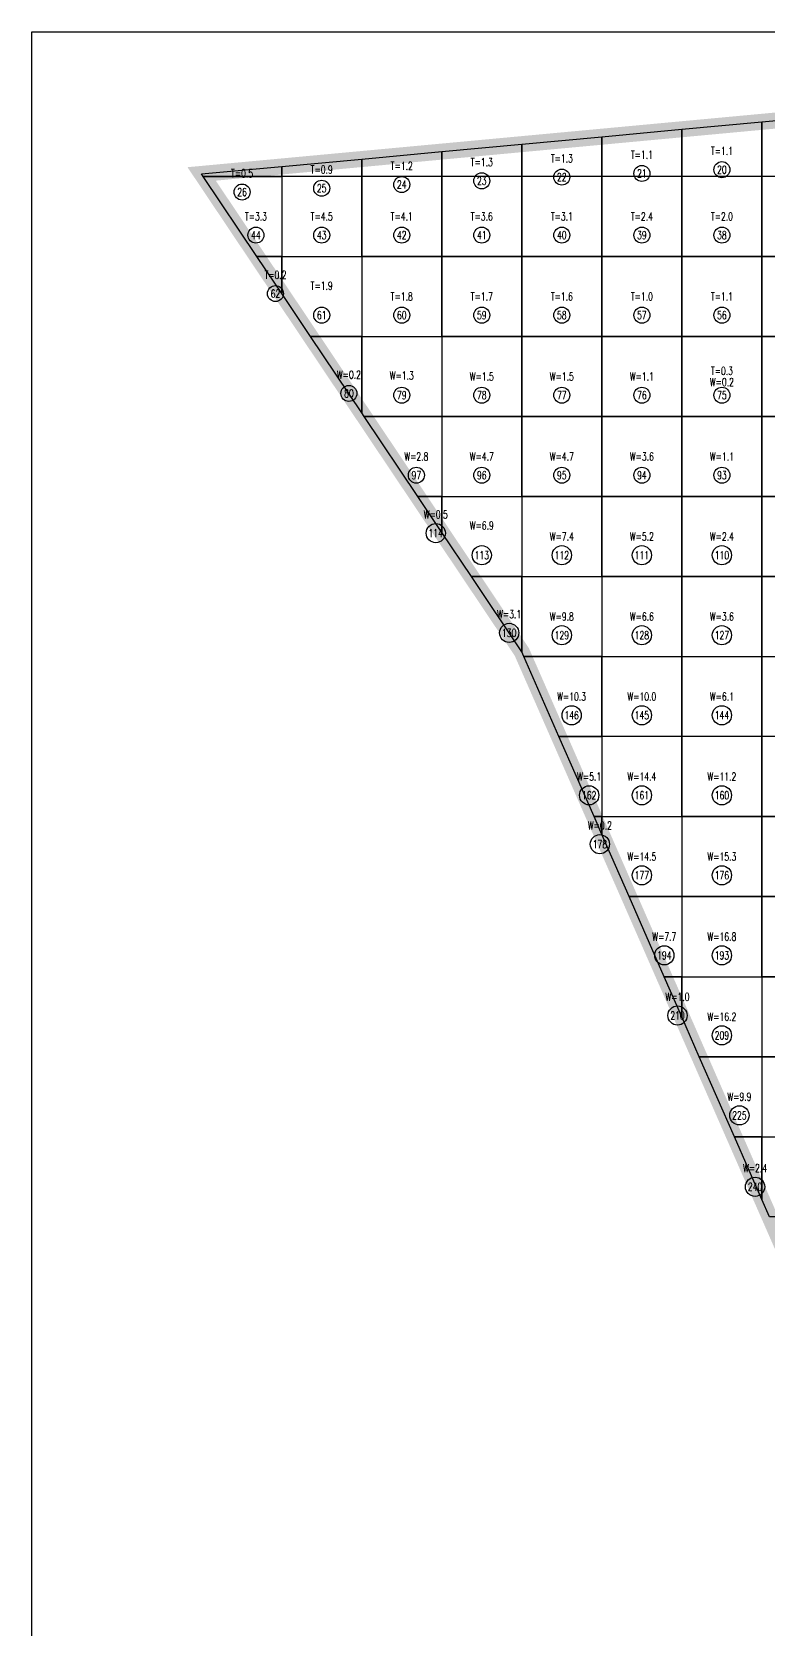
# Model space of a CAD drawing. Extents: x 4283 to 40403, y 1134 to 1764.
# Drawn here: x 12343.5 to 12389.4, y 1574.3 to 1674.1 of the extents above; entities that cross this region are included whole.
import ezdxf
from ezdxf.enums import TextEntityAlignment as Align

# ---------------------------------------------------------------- set-up
doc = ezdxf.new("R2010")
doc.units = 0
for name, color, linetype in [('tdz_13-4方格网', 2, 'Continuous'), ('tdz_13-4方格网计算', 7, 'Continuous'), ('tdz_土方计算图', 7, 'Continuous'), ('tdz_格田', 6, 'Continuous')]:
    doc.layers.add(name, color=color, linetype=linetype)
doc.styles.add('GLandNum', font='txt_____.ttf', dxfattribs={"width": 0.7, "height": 0.5})

msp = doc.modelspace()

# ---------------------------------------------------------------- linework, layer by layer
at = {"layer": 'tdz_13-4方格网', "linetype": 'Continuous'}
for points in [[(12394.059, 1668.942, 3393.883), (12394.059, 1665.063, 3393.876), (12389.059, 1665.063, 3393.94), (12389.059, 1668.477, 3393.936)], [(12379.059, 1667.547, 3394.014), (12379.059, 1665.063, 3394.017), (12374.059, 1665.063, 3394.034), (12374.059, 1667.082, 3394.032)], [(12384.059, 1668.012, 3393.988), (12384.059, 1665.063, 3393.999), (12379.059, 1665.063, 3394.017), (12379.059, 1667.547, 3394.014)], [(12389.059, 1668.477, 3393.936), (12389.059, 1665.063, 3393.94), (12384.059, 1665.063, 3393.999), (12384.059, 1668.012, 3393.988)], [(12369.059, 1666.616, 3394.05), (12369.059, 1665.063, 3394.052), (12364.059, 1665.063, 3394.069), (12364.059, 1666.151, 3394.068)], [(12374.059, 1667.082, 3394.032), (12374.059, 1665.063, 3394.034), (12369.059, 1665.063, 3394.052), (12369.059, 1666.616, 3394.05)], [(12359.059, 1665.686, 3394.086), (12359.059, 1665.063, 3394.086), (12354.165, 1665.063, 3394.107), (12354.059, 1665.221, 3394.104)], [(12364.059, 1666.151, 3394.068), (12364.059, 1665.063, 3394.069), (12359.059, 1665.063, 3394.086), (12359.059, 1665.686, 3394.086)], [(12354.165, 1665.063, 3394.107), (12359.059, 1665.063, 3394.086), (12359.059, 1660.063, 3394.209), (12357.514, 1660.063, 3394.224)], [(12359.059, 1665.063, 3394.086), (12359.059, 1660.063, 3394.209), (12364.059, 1660.063, 3394.161), (12364.059, 1665.063, 3394.069)], [(12364.059, 1665.063, 3394.069), (12364.059, 1660.063, 3394.161), (12369.059, 1660.063, 3394.112), (12369.059, 1665.063, 3394.052)], [(12369.059, 1665.063, 3394.052), (12369.059, 1660.063, 3394.112), (12374.059, 1660.063, 3394.064), (12374.059, 1665.063, 3394.034)], [(12374.059, 1665.063, 3394.034), (12374.059, 1660.063, 3394.064), (12379.059, 1660.063, 3394.026), (12379.059, 1665.063, 3394.017)], [(12379.059, 1665.063, 3394.017), (12379.059, 1660.063, 3394.026), (12384.059, 1660.063, 3394.008), (12384.059, 1665.063, 3393.999)], [(12384.059, 1665.063, 3393.999), (12384.059, 1660.063, 3394.008), (12389.059, 1660.063, 3393.97), (12389.059, 1665.063, 3393.94)], [(12389.059, 1665.063, 3393.94), (12389.059, 1660.063, 3393.97), (12394.059, 1660.063, 3393.911), (12394.059, 1665.063, 3393.876)], [(12357.514, 1660.063, 3394.224), (12359.059, 1660.063, 3394.209), (12359.059, 1657.755, 3394.278)], [(12359.059, 1657.755, 3394.278), (12359.059, 1660.063, 3394.209), (12364.059, 1660.063, 3394.161), (12364.059, 1655.063, 3394.31), (12360.862, 1655.063, 3394.341)], [(12364.059, 1660.063, 3394.161), (12364.059, 1655.063, 3394.31), (12369.059, 1655.063, 3394.262), (12369.059, 1660.063, 3394.112)], [(12369.059, 1660.063, 3394.112), (12369.059, 1655.063, 3394.262), (12374.059, 1655.063, 3394.213), (12374.059, 1660.063, 3394.064)], [(12374.059, 1660.063, 3394.064), (12374.059, 1655.063, 3394.213), (12379.059, 1655.063, 3394.165), (12379.059, 1660.063, 3394.026)], [(12379.059, 1660.063, 3394.026), (12379.059, 1655.063, 3394.165), (12384.059, 1655.063, 3394.117), (12384.059, 1660.063, 3394.008)], [(12384.059, 1660.063, 3394.008), (12384.059, 1655.063, 3394.117), (12389.059, 1655.063, 3394), (12389.059, 1660.063, 3393.97)], [(12389.059, 1660.063, 3393.97), (12389.059, 1655.063, 3394), (12394.059, 1655.063, 3393.911), (12394.059, 1660.063, 3393.911)], [(12360.862, 1655.063, 3394.341), (12364.059, 1655.063, 3394.31), (12364.059, 1650.289, 3394.452)], [(12364.059, 1650.289, 3394.452), (12364.059, 1655.063, 3394.31), (12369.059, 1655.063, 3394.262), (12369.059, 1650.063, 3394.411), (12364.211, 1650.063, 3394.457)], [(12369.059, 1655.063, 3394.262), (12369.059, 1650.063, 3394.411), (12374.059, 1650.063, 3394.362), (12374.059, 1655.063, 3394.213)], [(12374.059, 1655.063, 3394.213), (12374.059, 1650.063, 3394.362), (12379.059, 1650.063, 3394.314), (12379.059, 1655.063, 3394.165)], [(12379.059, 1655.063, 3394.165), (12379.059, 1650.063, 3394.314), (12384.059, 1650.063, 3394.225), (12384.059, 1655.063, 3394.117)], [(12384.059, 1655.063, 3394.117), (12384.059, 1650.063, 3394.225), (12389.059, 1650.063, 3394.068), (12389.059, 1655.063, 3394)], [(12389.059, 1655.063, 3394), (12389.059, 1650.063, 3394.068), (12394.059, 1650.063, 3393.978), (12394.059, 1655.063, 3393.911)], [(12364.211, 1650.063, 3394.457), (12369.059, 1650.063, 3394.411), (12369.059, 1645.063, 3394.56), (12367.559, 1645.063, 3394.574)], [(12369.059, 1650.063, 3394.411), (12369.059, 1645.063, 3394.56), (12374.059, 1645.063, 3394.511), (12374.059, 1650.063, 3394.362)], [(12374.059, 1650.063, 3394.362), (12374.059, 1645.063, 3394.511), (12379.059, 1645.063, 3394.463), (12379.059, 1650.063, 3394.314)], [(12379.059, 1650.063, 3394.314), (12379.059, 1645.063, 3394.463), (12384.059, 1645.063, 3394.268), (12384.059, 1650.063, 3394.225)], [(12384.059, 1650.063, 3394.225), (12384.059, 1645.063, 3394.268), (12389.059, 1645.063, 3394.136), (12389.059, 1650.063, 3394.068)], [(12389.059, 1650.063, 3394.068), (12389.059, 1645.063, 3394.136), (12394.059, 1645.063, 3394.009), (12394.059, 1650.063, 3393.978)], [(12367.559, 1645.063, 3394.574), (12369.059, 1645.063, 3394.56), (12369.059, 1642.823, 3394.627)], [(12369.059, 1642.823, 3394.627), (12369.059, 1645.063, 3394.56), (12374.059, 1645.063, 3394.511), (12374.059, 1640.063, 3394.66), (12370.908, 1640.063, 3394.691)], [(12374.059, 1645.063, 3394.511), (12374.059, 1640.063, 3394.66), (12379.059, 1640.063, 3394.535), (12379.059, 1645.063, 3394.463)], [(12379.059, 1645.063, 3394.463), (12379.059, 1640.063, 3394.535), (12384.059, 1640.063, 3394.337), (12384.059, 1645.063, 3394.268)], [(12384.059, 1645.063, 3394.268), (12384.059, 1640.063, 3394.337), (12389.059, 1640.063, 3394.209), (12389.059, 1645.063, 3394.136)], [(12389.059, 1645.063, 3394.136), (12389.059, 1640.063, 3394.209), (12394.059, 1640.063, 3394.082), (12394.059, 1645.063, 3394.009)], [(12370.908, 1640.063, 3394.691), (12374.059, 1640.063, 3394.66), (12374.059, 1635.355, 3394.801), (12374.057, 1635.36, 3394.801)], [(12374.059, 1635.355, 3394.801), (12374.059, 1640.063, 3394.66), (12379.059, 1640.063, 3394.535), (12379.059, 1635.063, 3394.641), (12374.187, 1635.063, 3394.806)], [(12379.059, 1640.063, 3394.535), (12379.059, 1635.063, 3394.641), (12384.059, 1635.063, 3394.405), (12384.059, 1640.063, 3394.337)], [(12384.059, 1640.063, 3394.337), (12384.059, 1635.063, 3394.405), (12389.059, 1635.063, 3394.277), (12389.059, 1640.063, 3394.209)], [(12389.059, 1640.063, 3394.209), (12389.059, 1635.063, 3394.277), (12394.059, 1635.063, 3394.155), (12394.059, 1640.063, 3394.082)], [(12374.187, 1635.063, 3394.806), (12379.059, 1635.063, 3394.641), (12379.059, 1630.063, 3394.918), (12376.38, 1630.063, 3394.893)], [(12379.059, 1630.063, 3394.918), (12379.059, 1635.063, 3394.641), (12384.059, 1635.063, 3394.405), (12384.059, 1630.063, 3394.58)], [(12384.059, 1630.063, 3394.58), (12384.059, 1635.063, 3394.405), (12389.059, 1635.063, 3394.277), (12389.059, 1630.063, 3394.462)], [(12389.059, 1630.063, 3394.462), (12389.059, 1635.063, 3394.277), (12394.059, 1635.063, 3394.155), (12394.059, 1630.063, 3394.328)], [(12376.38, 1630.063, 3394.893), (12379.059, 1630.063, 3394.918), (12379.059, 1625.063, 3394.985), (12378.572, 1625.063, 3394.981)], [(12379.059, 1630.063, 3394.918), (12379.059, 1625.063, 3394.985), (12384.059, 1625.063, 3394.843), (12384.059, 1630.063, 3394.58)], [(12384.059, 1630.063, 3394.58), (12384.059, 1625.063, 3394.843), (12389.059, 1625.063, 3394.73), (12389.059, 1630.063, 3394.462)], [(12389.059, 1630.063, 3394.462), (12389.059, 1625.063, 3394.73), (12394.059, 1625.063, 3394.617), (12394.059, 1630.063, 3394.328)], [(12378.572, 1625.063, 3394.981), (12379.059, 1625.063, 3394.985), (12379.059, 1623.95, 3395)], [(12379.059, 1623.95, 3395), (12379.059, 1625.063, 3394.985), (12384.059, 1625.063, 3394.843), (12384.059, 1620.063, 3394.946), (12380.764, 1620.063, 3395)], [(12384.059, 1625.063, 3394.843), (12384.059, 1620.063, 3394.946), (12389.059, 1620.063, 3394.848), (12389.059, 1625.063, 3394.73)], [(12389.059, 1625.063, 3394.73), (12389.059, 1620.063, 3394.848), (12394.059, 1620.063, 3394.751), (12394.059, 1625.063, 3394.617)], [(12380.764, 1620.063, 3395), (12384.059, 1620.063, 3394.946), (12384.059, 1615.063, 3394.992), (12382.956, 1615.063, 3395)], [(12384.059, 1620.063, 3394.946), (12384.059, 1615.063, 3394.992), (12389.059, 1615.063, 3394.894), (12389.059, 1620.063, 3394.848)], [(12389.059, 1620.063, 3394.848), (12389.059, 1615.063, 3394.894), (12394.059, 1615.063, 3394.748), (12394.059, 1620.063, 3394.751)], [(12382.956, 1615.063, 3395), (12384.059, 1615.063, 3394.992), (12384.059, 1612.546, 3395)], [(12384.059, 1612.546, 3395), (12384.059, 1615.063, 3394.992), (12389.059, 1615.063, 3394.894), (12389.059, 1610.063, 3394.938), (12385.148, 1610.063, 3395)], [(12389.059, 1615.063, 3394.894), (12389.059, 1610.063, 3394.938), (12394.059, 1610.063, 3394.722), (12394.059, 1615.063, 3394.748)], [(12385.148, 1610.063, 3395), (12389.059, 1610.063, 3394.938), (12389.059, 1605.063, 3394.971), (12387.34, 1605.063, 3395)], [(12389.059, 1610.063, 3394.938), (12389.059, 1605.063, 3394.971), (12394.059, 1605.063, 3394.799), (12394.059, 1610.063, 3394.722)], [(12387.34, 1605.063, 3395), (12389.059, 1605.063, 3394.971), (12389.059, 1601.142, 3395)], [(12389.059, 1601.142, 3395), (12389.059, 1605.063, 3394.971), (12394.059, 1605.063, 3394.799), (12394.059, 1600.063, 3394.897), (12389.532, 1600.063, 3395)]]:
    msp.add_polyline3d(points, close=True, dxfattribs=at)
at = {"layer": 'tdz_13-4方格网计算', "color": 7, "linetype": 'Continuous'}
for centre, radius in [((12381.559, 1665.254), 0.5), ((12386.559, 1665.487), 0.5), ((12356.586, 1664.091), 0.5), ((12361.559, 1664.324), 0.5), ((12366.559, 1664.557), 0.5), ((12371.559, 1664.789), 0.5), ((12376.559, 1665.022), 0.5), ((12357.45, 1661.396), 0.5), ((12361.559, 1661.396), 0.5), ((12366.559, 1661.396), 0.5), ((12371.559, 1661.396), 0.5), ((12376.559, 1661.396), 0.5), ((12381.559, 1661.396), 0.5), ((12386.559, 1661.396), 0.5), ((12358.673, 1657.742), 0.5), ((12361.559, 1656.396), 0.5), ((12366.559, 1656.396), 0.5), ((12371.559, 1656.396), 0.5), ((12376.559, 1656.396), 0.5), ((12381.559, 1656.396), 0.5), ((12386.559, 1656.396), 0.5), ((12363.26, 1651.509), 0.5), ((12366.559, 1651.396), 0.5), ((12371.559, 1651.396), 0.5), ((12376.559, 1651.396), 0.5), ((12381.559, 1651.396), 0.5), ((12386.559, 1651.396), 0.5), ((12367.472, 1646.396), 0.5), ((12371.559, 1646.396), 0.5), ((12376.559, 1646.396), 0.5), ((12381.559, 1646.396), 0.5), ((12386.559, 1646.396), 0.5), ((12368.684, 1642.776), 0.6), ((12371.559, 1641.396), 0.6), ((12376.559, 1641.396), 0.6), ((12381.559, 1641.396), 0.6), ((12386.559, 1641.396), 0.6), ((12373.271, 1636.544), 0.6), ((12376.559, 1636.396), 0.6), ((12381.559, 1636.396), 0.6), ((12386.559, 1636.396), 0.6), ((12377.171, 1631.396), 0.6), ((12381.559, 1631.396), 0.6), ((12386.559, 1631.396), 0.6), ((12378.268, 1626.396), 0.6), ((12381.559, 1626.396), 0.6), ((12386.559, 1626.396), 0.6), ((12378.938, 1623.34), 0.6), ((12381.559, 1621.396), 0.6), ((12386.559, 1621.396), 0.6), ((12382.96, 1616.396), 0.6), ((12386.559, 1616.396), 0.6), ((12383.784, 1612.638), 0.6), ((12386.559, 1611.396), 0.6), ((12387.652, 1606.396), 0.6), ((12388.63, 1601.936), 0.6)]:
    msp.add_circle(centre, radius, dxfattribs=at)
at = {"layer": 'tdz_土方计算图', "linetype": 'Continuous'}
for points in [[(12343.46, 1674.092), (12473.46, 1674.092)], [(12343.46, 1514.092), (12343.46, 1514.092), (12343.46, 1674.092), (12343.46, 1674.092)]]:
    msp.add_lwpolyline(points, dxfattribs=at)
at = {"layer": 'tdz_格田', "linetype": 'Continuous', "lineweight": 60, "const_width": 1}
msp.add_lwpolyline([(12400.493, 1575.063), (12374.057, 1635.36), (12354.059, 1665.221), (12438.986, 1673.122), (12462.861, 1581.461), (12400.493, 1575.063)], close=True, dxfattribs=at)

# ---------------------------------------------------------------- texts
at = {"layer": 'tdz_13-4方格网计算', "color": 2, "linetype": 'Continuous', "style": 'GLandNum', "width": 0.7}
for s, p in [('T=1.1', (12381.559, 1666.421)), ('T=1.1', (12386.559, 1666.654)), ('T=0.9', (12361.559, 1665.491)), ('T=1.2', (12366.559, 1665.723)), ('T=1.3', (12371.559, 1665.956)), ('T=1.3', (12376.559, 1666.189)), ('T=0.5', (12356.586, 1665.258)), ('T=3.3', (12357.45, 1662.563)), ('T=4.5', (12361.559, 1662.563)), ('T=4.1', (12366.559, 1662.563)), ('T=3.6', (12371.559, 1662.563)), ('T=3.1', (12376.559, 1662.563)), ('T=2.4', (12381.559, 1662.563)), ('T=2.0', (12386.559, 1662.563)), ('T=0.2', (12358.673, 1658.909)), ('T=1.9', (12361.559, 1658.236)), ('T=1.8', (12366.559, 1657.563)), ('T=1.7', (12371.559, 1657.563)), ('T=1.6', (12376.559, 1657.563)), ('T=1.0', (12381.559, 1657.563)), ('T=1.1', (12386.559, 1657.563)), ('T=0.3', (12386.559, 1652.913))]:
    msp.add_text(s, height=0.5, dxfattribs=at).set_placement(p, align=Align.MIDDLE_CENTER)
at = {"layer": 'tdz_13-4方格网计算', "color": 7, "linetype": 'Continuous', "style": 'GLandNum', "width": 0.7}
for s, p in [('20', (12386.559, 1665.487)), ('25', (12361.559, 1664.324)), ('24', (12366.559, 1664.557)), ('23', (12371.559, 1664.789)), ('22', (12376.559, 1665.022)), ('21', (12381.559, 1665.254)), ('26', (12356.586, 1664.091)), ('44', (12357.45, 1661.396)), ('43', (12361.559, 1661.396)), ('42', (12366.559, 1661.396)), ('41', (12371.559, 1661.396)), ('40', (12376.559, 1661.396)), ('39', (12381.559, 1661.396)), ('38', (12386.559, 1661.396)), ('62', (12358.673, 1657.742)), ('61', (12361.559, 1656.396)), ('60', (12366.559, 1656.396)), ('59', (12371.559, 1656.396)), ('58', (12376.559, 1656.396)), ('57', (12381.559, 1656.396)), ('56', (12386.559, 1656.396)), ('80', (12363.26, 1651.509)), ('79', (12366.559, 1651.396)), ('78', (12371.559, 1651.396)), ('77', (12376.559, 1651.396)), ('76', (12381.559, 1651.396)), ('75', (12386.559, 1651.396)), ('97', (12367.472, 1646.396)), ('96', (12371.559, 1646.396)), ('95', (12376.559, 1646.396)), ('94', (12381.559, 1646.396)), ('93', (12386.559, 1646.396)), ('114', (12368.684, 1642.776)), ('113', (12371.559, 1641.396)), ('112', (12376.559, 1641.396)), ('111', (12381.559, 1641.396)), ('110', (12386.559, 1641.396)), ('130', (12373.271, 1636.544)), ('129', (12376.559, 1636.396)), ('128', (12381.559, 1636.396)), ('127', (12386.559, 1636.396)), ('146', (12377.171, 1631.396)), ('145', (12381.559, 1631.396)), ('144', (12386.559, 1631.396)), ('162', (12378.268, 1626.396)), ('161', (12381.559, 1626.396)), ('160', (12386.559, 1626.396)), ('178', (12378.938, 1623.34)), ('177', (12381.559, 1621.396)), ('176', (12386.559, 1621.396)), ('194', (12382.96, 1616.396)), ('193', (12386.559, 1616.396)), ('210', (12383.784, 1612.638)), ('209', (12386.559, 1611.396)), ('225', (12387.652, 1606.396)), ('240', (12388.63, 1601.936))]:
    msp.add_text(s, height=0.5, dxfattribs=at).set_placement(p, align=Align.MIDDLE_CENTER)
at = {"layer": 'tdz_13-4方格网计算', "color": 173, "linetype": 'Continuous', "style": 'GLandNum', "width": 0.7}
for s, p in [('W=0.2', (12363.26, 1652.676)), ('W=1.3', (12366.559, 1652.619)), ('W=1.5', (12371.559, 1652.563)), ('W=1.5', (12376.559, 1652.563)), ('W=1.1', (12381.559, 1652.563)), ('W=0.2', (12386.559, 1652.213)), ('W=2.8', (12367.472, 1647.563)), ('W=4.7', (12371.559, 1647.563)), ('W=4.7', (12376.559, 1647.563)), ('W=3.6', (12381.559, 1647.563)), ('W=1.1', (12386.559, 1647.563)), ('W=0.5', (12368.684, 1643.943)), ('W=6.9', (12371.559, 1643.253)), ('W=7.4', (12376.559, 1642.563)), ('W=5.2', (12381.559, 1642.563)), ('W=2.4', (12386.559, 1642.563)), ('W=3.1', (12373.271, 1637.71)), ('W=9.8', (12376.559, 1637.563)), ('W=6.6', (12381.559, 1637.563)), ('W=3.6', (12386.559, 1637.563)), ('W=10.3', (12377.171, 1632.563)), ('W=10.0', (12381.559, 1632.563)), ('W=6.1', (12386.559, 1632.563)), ('W=5.1', (12378.268, 1627.563)), ('W=14.4', (12381.559, 1627.563)), ('W=11.2', (12386.559, 1627.563)), ('W=0.2', (12378.938, 1624.507)), ('W=14.5', (12381.559, 1622.563)), ('W=15.3', (12386.559, 1622.563)), ('W=7.7', (12382.96, 1617.563)), ('W=16.8', (12386.559, 1617.563)), ('W=1.0', (12383.784, 1613.804)), ('W=16.2', (12386.559, 1612.563)), ('W=9.9', (12387.652, 1607.563)), ('W=2.4', (12388.63, 1603.102))]:
    msp.add_text(s, height=0.5, dxfattribs=at).set_placement(p, align=Align.MIDDLE_CENTER)

doc.saveas('drawing.dxf')
